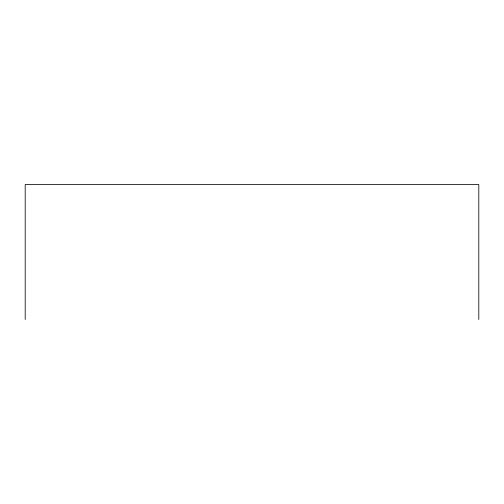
<?xml version="1.0" encoding="UTF-8"?>
<svg xmlns="http://www.w3.org/2000/svg" width="504" height="504" viewBox="0 0 504 504"><rect width="100%" height="100%" fill="white"/><g stroke="black" fill="none" stroke-linecap="round" stroke-linejoin="round"><path stroke-width="0.76" d="M478.8 319.46L478.8 184.54L25.2 184.54L25.2 319.46"/></g></svg>
